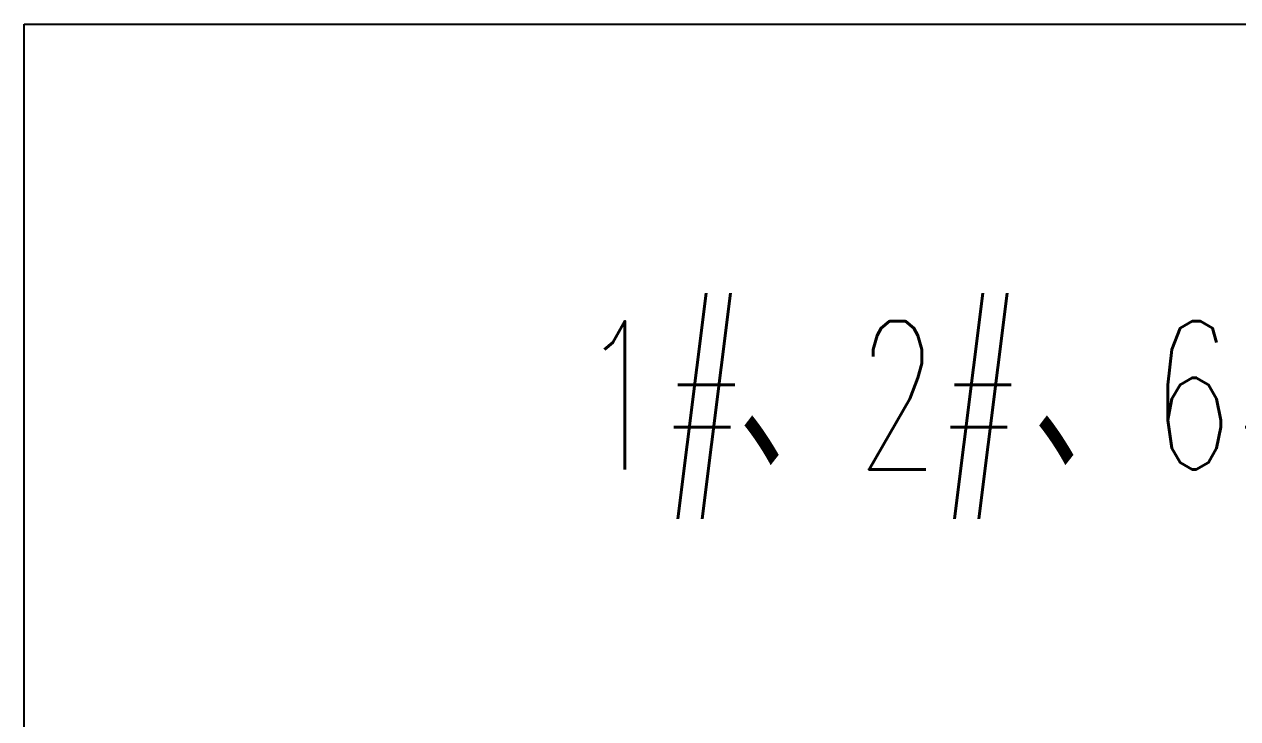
# Model space of a CAD drawing. Extents: x 524855 to 963750, y -788556 to -453694.
# Drawn here: x 524855 to 647671, y -523986 to -453694 of the extents above; entities that cross this region are included whole.
import ezdxf

# ---------------------------------------------------------------- set-up
doc = ezdxf.new("R2010")
doc.units = 0
doc.header["$LTSCALE"] = 1000
doc.header["$MEASUREMENT"] = 0
doc.layers.get('0').update_dxf_attribs({"color": 8})
doc.layers.add('E-BZ', color=4, linetype='Continuous')
doc.styles.add('_TEL_DIM', font='SIMPLEX', dxfattribs={"width": 0.8, "height": 3.5, "bigfont": 'HZTXT'})

msp = doc.modelspace()

# ---------------------------------------------------------------- linework, layer by layer
at = {"ltscale": 0.5}
msp.add_lwpolyline([(524855, -453694), (963750, -453694), (963750, -788556), (524855, -788556)], close=True, dxfattribs=at)

# ---------------------------------------------------------------- texts
at = {"layer": 'E-BZ', "style": '_TEL_DIM'}
for s, width, p in [('1#', 0.64, (581122, -498752)), ('2#', 0.64, (609122, -498752)), ('6#---0.35', 0.64, (638950, -498752)), ('、', 0.8, (597122, -498752)), ('、', 0.8, (626950, -498752))]:
    msp.add_text(s, height=15000, dxfattribs=dict(at, width=width)).set_placement(p)

doc.saveas('drawing.dxf')
